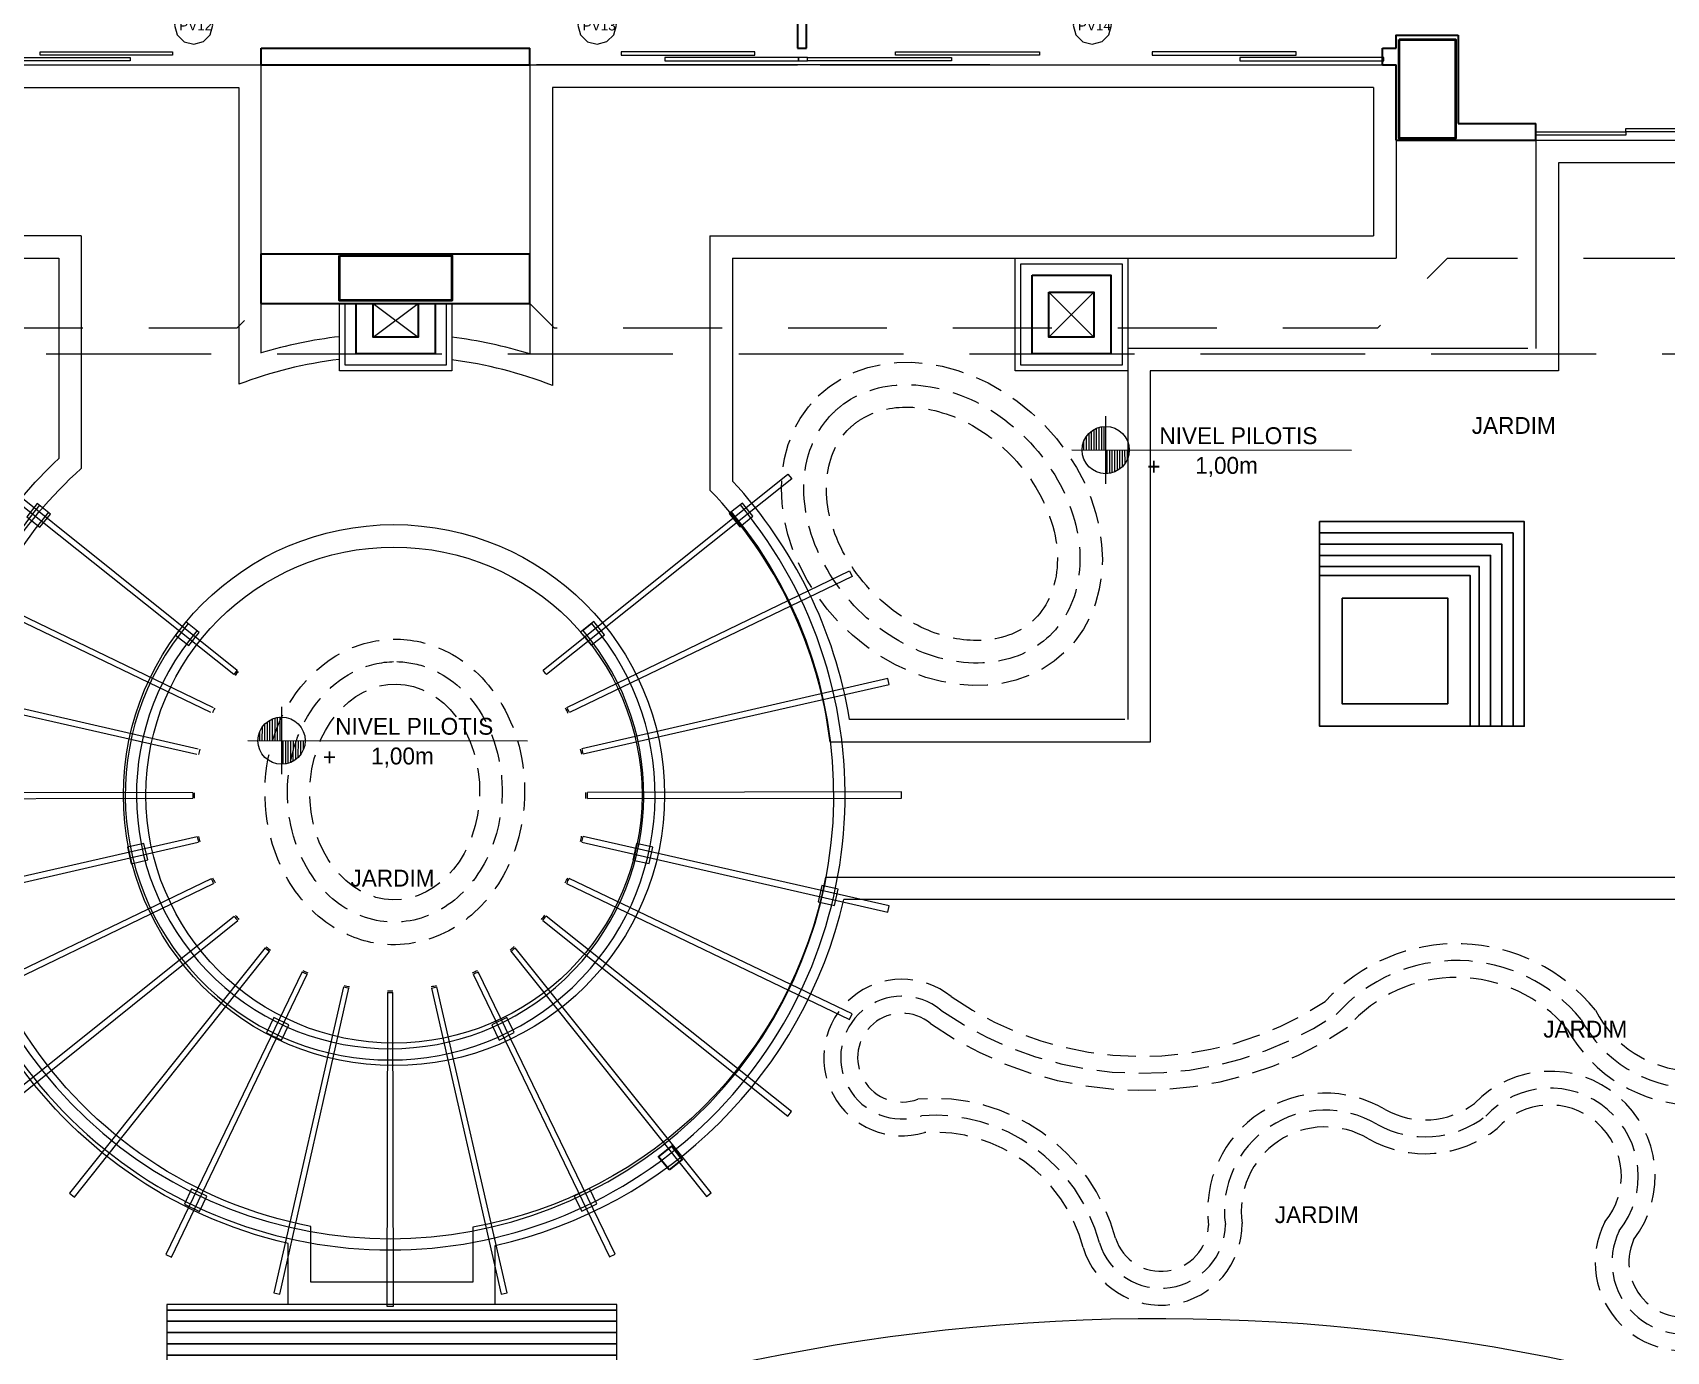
# Model space of a CAD drawing. Header units: metres. Extents: x -4.2 to 85, y -21.1 to 42.
# Drawn here: x 27.27 to 41.79, y 3.81 to 15.54 of the extents above; entities that cross this region are included whole.
import ezdxf
from ezdxf.enums import TextEntityAlignment as Align

# ---------------------------------------------------------------- set-up
doc = ezdxf.new("R2010")
doc.units = ezdxf.units.M
doc.header["$MEASUREMENT"] = 0
for name, pattern in [('DGN Style 2', [1.465602, 0.879361, -0.586241]), ('DGN Style 3', [2.051842, 1.465602, -0.586241]), ('HIDDEN', [0.375, 0.25, -0.125])]:
    doc.linetypes.add(name, pattern=pattern)
doc.layers.get('Defpoints').update_dxf_attribs({"lineweight": 0})
for name, color, linetype, lineweight in [('13 - Escadas', 7, 'Continuous', 0), ('24 - Textos Gerais', 7, 'Continuous', 0), ('31 - Pisos', 7, 'Continuous', 0), ('34 - Mobiliário', 7, 'Continuous', 0), ('57 - Altimetria de Terrenos', 7, 'Continuous', 0), ('7 - Alvenaria', 7, 'Continuous', 0), ('8 - Projeção Abaixo', 7, 'Continuous', 0), ('Level 19-1', 7, 'Continuous', 0), ('Level 44', 7, 'Continuous', 0), ('Level 57', 7, 'Continuous', 0), ('PSG-CXO-IDE', 7, 'Continuous', 0), ('PSG-HATCH SOLIDO', 7, 'Continuous', 0)]:
    doc.layers.add(name, color=color, linetype=linetype, lineweight=lineweight)
for name, color, linetype in [('PSG-EQP-MOV', 21, 'Continuous'), ('PSG-HTC', 8, 'Continuous'), ('PSG-MORROTE', 104, 'HIDDEN'), ('PSG-PERGOLADO', 8, 'Continuous')]:
    doc.layers.add(name, color=color, linetype=linetype)
doc.styles.add('Style-INTL_ENGINEERING', font='INTL_ENGINEERING.shx')

# ---------------------------------------------------------------- blocks, each defined once
blk = doc.blocks.new('*U407')
at = {"layer": '13 - Escadas', "color": 131, "linetype": 'Continuous', "lineweight": 13}
for p, q in [((-0.942, -0.3), (-0.942, 0.3)), ((-1.091, 0), (-1.091, 0.149)), ((-1.068, -0.001), (-1.068, 0.167)), ((-1.046, 0), (-1.046, 0.182)), ((-1.023, 0), (-1.023, 0.193)), ((-1.001, -0.001), (-1.001, 0.2)), ((-0.978, 0), (-0.978, 0.207)), ((-0.956, 0), (-0.956, 0.21)), ((-1.136, 0), (-1.136, 0.081)), ((-1.114, 0), (-1.113, 0.121)), ((-0.749, -0.081), (-0.749, 0)), ((-1.243, 0), (1.243, -0.001)), ((-0.93, -0.209), (-0.929, 0)), ((-0.906, -0.207), (-0.906, 0)), ((-0.884, -0.201), (-0.884, 0)), ((-0.861, -0.193), (-0.861, 0)), ((-0.839, -0.182), (-0.838, 0)), ((-0.816, -0.167), (-0.816, -0.001)), ((-0.794, -0.147), (-0.793, 0)), ((-0.771, -0.12), (-0.772, 0))]:
    blk.add_line(p, q, dxfattribs=at)
blk.add_circle((-0.943, -0.001), 0.21, dxfattribs=at)
at = {"layer": '13 - Escadas', "color": 131, "linetype": 'Continuous', "lineweight": 13, "style": 'Style-INTL_ENGINEERING'}
for s, height, p in [('NIVEL PILOTIS', 0.14999, (0.939, 0.127)), ('+', 0.15, (-0.457, -0.146)), ('1,00m', 0.15, (0.41, -0.137))]:
    blk.add_text(s, height=height, rotation=0.0007, dxfattribs=at).set_placement(p, align=Align.MIDDLE_RIGHT)
blk = doc.blocks.new('*U475')
at = {"layer": 'Level 44', "color": 4, "linetype": 'Continuous', "lineweight": 0, "flags": 128}
blk.add_lwpolyline([(0.171, 0), (0.147, 0.086), (0.086, 0.148), (0, 0.171), (-0.086, 0.148), (-0.148, 0.086), (-0.171, 0), (-0.147, -0.086), (-0.086, -0.148), (0, -0.171), (0.086, -0.147), (0.147, -0.086)], close=True, dxfattribs=at)
at = {"layer": 'Level 44', "color": 4, "linetype": 'Continuous', "lineweight": 0, "style": 'Style-INTL_ENGINEERING'}
blk.add_text('PV12', height=0.09, rotation=0.0007, dxfattribs=at).set_placement((-0.129, -0.048))
blk = doc.blocks.new('*U476')
at = {"layer": 'Level 44', "color": 4, "linetype": 'Continuous', "lineweight": 0, "flags": 128}
blk.add_lwpolyline([(0.171, 0), (0.147, 0.086), (0.086, 0.148), (0, 0.171), (-0.086, 0.148), (-0.148, 0.086), (-0.171, 0), (-0.147, -0.086), (-0.086, -0.148), (0, -0.171), (0.086, -0.147), (0.147, -0.086)], close=True, dxfattribs=at)
at = {"layer": 'Level 44', "color": 4, "linetype": 'Continuous', "lineweight": 0, "style": 'Style-INTL_ENGINEERING'}
blk.add_text('PV13', height=0.09, rotation=0.0007, dxfattribs=at).set_placement((-0.129, -0.048))
blk = doc.blocks.new('*U477')
at = {"layer": 'Level 44', "color": 4, "linetype": 'Continuous', "lineweight": 0, "flags": 128}
blk.add_lwpolyline([(0.171, 0), (0.147, 0.086), (0.086, 0.148), (0, 0.171), (-0.086, 0.148), (-0.148, 0.086), (-0.171, 0), (-0.147, -0.086), (-0.086, -0.148), (-0.001, -0.171), (0.086, -0.147), (0.147, -0.086)], close=True, dxfattribs=at)
at = {"layer": 'Level 44', "color": 4, "linetype": 'Continuous', "lineweight": 0, "style": 'Style-INTL_ENGINEERING'}
blk.add_text('PV14', height=0.09, rotation=0.0007, dxfattribs=at).set_placement((-0.129, -0.048))
blk = doc.blocks.new('A$C1F8A47AD')
at = {"layer": 'PSG-HTC', "color": 250}
for points in [[(-1.82, 0), (0, 0), (0, -1.82), (-1.82, -1.82)], [(-1.82, -0.1), (-0.1, -0.1), (-0.1, -1.82), (-1.82, -1.82)], [(-1.82, -0.2), (-0.2, -0.2), (-0.2, -1.82), (-1.82, -1.82)], [(-1.82, -0.3), (-0.3, -0.3), (-0.3, -1.82), (-1.82, -1.82)], [(-1.82, -0.4), (-0.4, -0.4), (-0.4, -1.82), (-1.82, -1.82)], [(-1.82, -0.48), (-0.48, -0.48), (-0.48, -1.82), (-1.82, -1.82)], [(-1.62, -0.68), (-0.68, -0.68), (-0.68, -1.62), (-1.62, -1.62)]]:
    blk.add_lwpolyline(points, close=True, dxfattribs=at)
blk = doc.blocks.new('pilotis_as built')
at = {"layer": '24 - Textos Gerais', "color": 30, "linetype": 'Continuous', "lineweight": 0}
for p, q in [((-0.325, -11.475), (2.032, -11.475)), ((4.42, -11.475), (6.797, -11.475)), ((6.998, -11.475), (11.998, -11.475)), ((13.361, -12.145), (14.961, -12.145))]:
    blk.add_line(p, q, dxfattribs=at)
at = {"layer": '34 - Mobiliário', "color": 2, "linetype": 'Continuous', "lineweight": 40, "flags": 128}
for points in [[(12.146, -11.25), (12.646, -11.25), (12.646, -12.13), (12.146, -12.13)], [(2.726, -13.17), (3.726, -13.17), (3.726, -13.57), (2.726, -13.57)]]:
    blk.add_lwpolyline(points, close=True, dxfattribs=at)
at = {"layer": '57 - Altimetria de Terrenos', "color": 131, "linetype": 'Continuous', "lineweight": 40, "flags": 128}
for points in [[(12.146, -11.25), (12.646, -11.25), (12.646, -12.13), (12.146, -12.13)], [(2.726, -13.17), (3.726, -13.17), (3.726, -13.57), (2.726, -13.57)]]:
    blk.add_lwpolyline(points, close=True, dxfattribs=at)
at = {"layer": '8 - Projeção Abaixo', "color": 7, "linetype": 'DGN Style 2', "lineweight": 0, "flags": 128}
blk.add_lwpolyline([(6.451, -4.786), (10.761, -4.786), (10.761, -4.036), (19.591, -4.036), (19.591, -5.436), (23.351, -5.436), (23.351, -12.146), (22.651, -12.146), (22.651, -12.646), (22.101, -13.196), (12.573, -13.196), (11.953, -13.816), (4.638, -13.816), (4.42, -13.598), (2.032, -13.598), (1.814, -13.816), (-5.501, -13.816), (-6.121, -13.196), (-15.649, -13.196), (-16.199, -12.646), (-16.199, -12.146), (-16.899, -12.146), (-16.899, -5.436), (-13.139, -5.436), (-13.139, -4.036), (-4.309, -4.036), (-4.309, -4.786), (0, -4.786), (0, 0), (6.45, 0), (6.451, -4.786)], dxfattribs=at)
at = {"layer": 'Defpoints', "color": 7, "linetype": 'DGN Style 3', "lineweight": 0}
for p, q in [((9.033, -13.495), (9.433, -13.895)), ((9.033, -13.895), (9.433, -13.495)), ((3.026, -13.598), (3.426, -13.895)), ((3.026, -13.895), (3.426, -13.598))]:
    blk.add_line(p, q, dxfattribs=at)
at = {"layer": 'Defpoints', "color": 7, "linetype": 'DGN Style 3', "lineweight": 0, "flags": 128}
blk.add_lwpolyline([(-9.29, -13.196), (-9.29, -14.045), (15.74, -14.045), (15.74, -13.195)], dxfattribs=at)
at = {"layer": 'Level 19-1', "color": 7, "linetype": 'Continuous', "lineweight": 30}
for p, q in [((2.032, -11.325), (4.42, -11.325)), ((2.032, -11.475), (2.032, -11.325)), ((4.42, -11.475), (4.42, -11.325)), ((6.797, -11.325), (6.877, -11.325)), ((11.998, -11.475), (11.998, -11.325)), ((11.998, -11.325), (12.118, -11.325)), ((2.032, -11.475), (4.42, -11.475)), ((11.998, -11.475), (12.118, -11.475)), ((12.67, -11.995), (13.361, -11.995)), ((13.361, -12.145), (13.361, -11.995)), ((12.118, -12.145), (13.361, -12.145)), ((2.032, -13.598), (2.032, -13.156)), ((2.032, -13.156), (4.42, -13.156)), ((4.42, -13.598), (4.42, -13.156)), ((2.032, -13.598), (4.42, -13.598))]:
    blk.add_line(p, q, dxfattribs=at)
at = {"layer": 'Level 19-1', "color": 7, "linetype": 'Continuous', "lineweight": 30, "flags": 128}
for points in [[(12.41, -7.315), (6.797, -7.315), (6.797, -11.325)], [(6.877, -11.325), (6.877, -7.395), (12.67, -7.395)], [(12.118, -11.325), (12.118, -11.211), (12.67, -11.211)], [(12.67, -11.211), (12.67, -11.995)], [(12.118, -12.145), (12.118, -11.475)]]:
    blk.add_lwpolyline(points, dxfattribs=at)
at = {"layer": 'Level 19-1', "color": 7, "linetype": 'Continuous', "lineweight": 0, "flags": 128}
for points in [[(8.733, -13.195), (9.733, -13.195), (9.733, -14.195), (8.733, -14.195)], [(8.783, -13.245), (9.683, -13.245), (9.683, -14.145), (8.783, -14.145)], [(2.726, -13.598), (3.726, -13.598), (3.726, -14.195), (2.726, -14.195)], [(2.776, -13.598), (3.676, -13.598), (3.676, -14.145), (2.776, -14.145)]]:
    blk.add_lwpolyline(points, close=True, dxfattribs=at)
at = {"layer": 'Level 19-1', "color": 7, "linetype": 'Continuous', "lineweight": 30, "flags": 128}
for points in [[(8.883, -13.345), (9.583, -13.345), (9.583, -14.045), (8.883, -14.045)], [(9.033, -13.495), (9.433, -13.495), (9.433, -13.895), (9.033, -13.895)], [(2.876, -13.598), (3.576, -13.598), (3.576, -14.045), (2.876, -14.045)], [(3.026, -13.598), (3.426, -13.598), (3.426, -13.895), (3.026, -13.895)]]:
    blk.add_lwpolyline(points, close=True, dxfattribs=at)
at = {"layer": 'Level 57', "color": 131, "linetype": 'Continuous', "lineweight": 0, "flags": 128}
for points in [[(0.865, -11.44), (-0.313, -11.44), (-0.313, -11.41), (0.865, -11.41)], [(1.243, -11.39), (0.065, -11.39), (0.065, -11.36), (1.243, -11.36)], [(5.231, -11.39), (6.42, -11.39), (6.42, -11.36), (5.231, -11.36)], [(5.62, -11.44), (6.808, -11.44), (6.808, -11.41), (5.62, -11.41)], [(6.808, -11.44), (6.888, -11.44), (6.888, -11.41), (6.808, -11.41)], [(8.168, -11.44), (6.888, -11.44), (6.888, -11.41), (8.168, -11.41)], [(8.948, -11.39), (7.668, -11.39), (7.668, -11.36), (8.948, -11.36)], [(9.949, -11.39), (11.229, -11.39), (11.229, -11.36), (9.949, -11.36)], [(10.729, -11.44), (12.009, -11.44), (12.009, -11.41), (10.729, -11.41)]]:
    blk.add_lwpolyline(points, close=True, dxfattribs=at)
at = {"layer": 'PSG-HATCH SOLIDO', "color": 131, "linetype": 'Continuous', "lineweight": 0, "flags": 128}
for points in [[(14.961, -12.07), (14.161, -12.07), (14.161, -12.04), (14.961, -12.04)], [(14.161, -12.1), (13.361, -12.1), (13.361, -12.07), (14.161, -12.07)]]:
    blk.add_lwpolyline(points, close=True, dxfattribs=at)

msp = doc.modelspace()

# ---------------------------------------------------------------- hatches: boundary and pattern name
at = {"layer": 'PSG-HTC'}
h = msp.add_hatch(dxfattribs=at)
h.set_pattern_fill('_USER,_O', color=250, scale=0.1, pattern_type=0)
h.set_pattern_definition([(0, (28.46529, -3.82174), (0, 0.1), [])])
edge = h.paths.add_edge_path()
edge.add_line((32.465, 4.228), (28.465, 4.228))
edge.add_line((28.465, 4.228), (28.465, 1.553))
edge.add_arc((27.215, -0.072), 2.05, 0, 52.4281, ccw=False)
edge.add_arc((27.278, -0.088), 1.987, -57.9394, 0.4624, ccw=False)
edge.add_arc((27.274, -0.085), 1.991, 273.0535, 302.1293, ccw=False)
edge.add_line((27.38, -2.074), (29.435, -2.074))
edge.add_line((29.435, -2.074), (29.435, -3.822))
edge.add_line((29.435, -3.822), (30.785, -3.822))
edge.add_line((30.785, -3.822), (30.785, 0.468))
edge.add_arc((37.284, -13.546), 15.448, 108.1756, 114.8778, ccw=False)
edge.add_line((32.465, 1.131), (32.465, 4.228))

# ---------------------------------------------------------------- linework, layer by layer
at = {"layer": '31 - Pisos', "color": 30, "linetype": 'Continuous', "lineweight": 13}
for p, q in [((25.017, 15.25), (29.001, 15.249)), ((29.305, 12.688), (29.305, 15.25)), ((31.694, 15.25), (31.694, 12.68)), ((35.782, 15.25), (31.751, 15.25)), ((39.392, 15.25), (39.392, 13.53)), ((21.807, 15.051), (29.106, 15.049)), ((29.106, 15.049), (29.105, 12.41)), ((39.192, 15.05), (31.894, 15.05)), ((31.894, 15.05), (31.894, 12.399)), ((39.192, 15.05), (39.192, 13.73)), ((40.635, 14.58), (40.635, 12.729)), ((42.035, 14.38), (40.835, 14.38)), ((40.835, 14.38), (40.835, 12.529)), ((27.705, 13.73), (27.705, 11.661)), ((33.294, 13.73), (33.294, 11.47)), ((33.294, 13.73), (39.192, 13.73)), ((20.365, 13.53), (27.505, 13.53)), ((27.505, 13.53), (27.505, 11.749)), ((33.494, 13.53), (33.494, 11.549)), ((33.494, 13.53), (39.392, 13.53)), ((40.564, 12.729), (37.007, 12.729)), ((37.007, 12.729), (37.007, 9.429)), ((40.835, 12.529), (37.207, 12.529)), ((37.207, 12.529), (37.207, 9.229)), ((36.982, 9.429), (34.535, 9.429)), ((37.207, 9.229), (34.362, 9.229)), ((34.322, 8.029), (45.165, 8.029)), ((32.465, 4.228), (28.465, 4.228)), ((28.465, 4.228), (28.465, 1.553)), ((32.465, 1.131), (32.465, 4.228))]:
    msp.add_line(p, q, dxfattribs=at)
for points in [[(27.705, 13.73), (20.165, 13.73), (20.165, 10.829), (27.006, 10.829, -0.069937), (27.705, 11.661)], [(20.365, 13.53), (20.365, 11.029), (26.897, 11.029, -0.057598), (27.505, 11.749)], [(34.322, 8.029, -0.310153), (31.186, 4.915), (31.186, 4.428), (29.745, 4.428), (29.745, 4.922, -0.424328), (26.679, 9.629, -4.737163)], [(29.545, 4.228), (29.545, 4.77, -0.396226), (26.436, 9.429, -5.011519)], [(31.386, 4.228), (31.386, 4.752, 0.288004), (34.484, 7.829, -298.679556)], [(57.564, 2.83), (47.015, 2.83), (47.015, 1.204, 0.032148), (44.965, 2.364), (44.965, 7.829), (34.484, 7.829)]]:
    msp.add_lwpolyline(points, format="xyb", dxfattribs=at)
at = {"layer": '31 - Pisos', "color": 30, "lineweight": 13}
msp.add_lwpolyline([(47.478, 0.859, 0.226882), (32.465, 3.431)], format="xyb", dxfattribs=at)
at = {"layer": '31 - Pisos', "color": 30, "linetype": 'Continuous', "lineweight": 13}
for radius in [2.405, 2.205]:
    msp.add_circle((30.485, 8.757), radius, dxfattribs=at)
for centre, radius, start, end in [((30.485, 8.757), 4.105, 96.7957, 106.7055), ((30.485, 8.757), 4.105, 72.8789, 82.8033), ((30.485, 8.757), 3.905, 97.1456, 110.6954), ((30.485, 8.757), 3.905, 68.8576, 82.4326), ((30.485, 8.757), 4.105, 9.4243, 42.8712), ((30.489, 8.758), 3.901, 6.9247, 44.0322)]:
    msp.add_arc(centre, radius, start, end, dxfattribs=at)
at = {"layer": 'PSG-CXO-IDE', "color": 41, "linetype": 'Continuous', "lineweight": 30, "flags": 128}
msp.add_lwpolyline([(32.931, 5.424), (32.837, 5.541), (32.955, 5.635), (33.048, 5.518)], close=True, dxfattribs=at)
at = {"layer": 'PSG-MORROTE', "lineweight": 13}
for points in [[(35.437, 6.966, 1.65512), (35.201, 5.757, -0.359515), (36.61, 4.734, 0.863783), (38.025, 4.949, -0.633899), (39.146, 5.701, 0.305343), (40.291, 5.793, -0.980485), (41.248, 4.963, 1.381424), (42.729, 4.734, -0.530255), (43.656, 5.824, 2.289202), (42.882, 6.759, -0.578903), (41.165, 6.844, 0.460192), (38.762, 6.921, -0.306441), (35.437, 6.966)], [(35.346, 6.846, 1.690836), (35.173, 5.906, -0.362341), (36.755, 4.775, 0.854068), (37.875, 4.939, -0.62838), (39.221, 5.831, 0.301302), (40.189, 5.903, -0.960614), (41.375, 4.882, 1.356342), (42.582, 4.702, -0.526126), (43.668, 5.974, 2.352858), (43.028, 6.708, -0.584763), (41.039, 6.761, 0.46096), (38.861, 6.807, -0.30863)], [(35.255, 6.726, 1.745118), (35.142, 6.054, -0.365156), (36.899, 4.817, 0.840777), (37.725, 4.931, -0.623544), (39.296, 5.961, 0.296554), (40.088, 6.015, -0.944398), (41.504, 4.803, 1.324398), (42.435, 4.672, -0.522428), (43.679, 6.123, 2.441386), (43.175, 6.664, -0.590444), (40.914, 6.677, 0.461984), (38.961, 6.693, -0.310822)]]:
    msp.add_lwpolyline(points, format="xyb", close=True, dxfattribs=at)
for centre, major_axis, ratio in [((35.355, 11.169), (-1.098, 1.137), 0.800893), ((30.492, 8.785), (0.016, 0.959), 0.786827)]:
    msp.add_ellipse(centre, major_axis=major_axis, ratio=ratio, dxfattribs=at)
for points, knots in [([(34.396, 12.163), (34.287, 12.058), (34.208, 11.923), (34.109, 11.561), (34.117, 11.318), (34.272, 10.835), (34.419, 10.596), (34.805, 10.212), (35.042, 10.067), (35.521, 9.917), (35.759, 9.913), (36.159, 10.031), (36.322, 10.15), (36.54, 10.481), (36.595, 10.696), (36.565, 11.168), (36.478, 11.421), (36.184, 11.874), (35.977, 12.072), (35.516, 12.339), (35.264, 12.408), (34.809, 12.406), (34.606, 12.336), (34.433, 12.197), (34.414, 12.18), (34.396, 12.163)], [0, 0, 0, 0, 0.444782, 0.444782, 1.01973, 1.01973, 1.594678, 1.594678, 2.169626, 2.169626, 2.744574, 2.744574, 3.319521, 3.319521, 3.897332, 3.897332, 4.475142, 4.475142, 5.052953, 5.052953, 5.630763, 5.630763, 6.208574, 6.208574, 6.283185, 6.283185, 6.283185, 6.283185]), ([(34.534, 12.019), (34.426, 11.914), (34.353, 11.767), (34.314, 11.396), (34.352, 11.174), (34.56, 10.747), (34.725, 10.546), (35.08, 10.283), (35.255, 10.2), (35.59, 10.121), (35.751, 10.124), (36.06, 10.204), (36.193, 10.305), (36.365, 10.595), (36.405, 10.795), (36.333, 11.245), (36.22, 11.491), (35.91, 11.855), (35.74, 11.99), (35.383, 12.165), (35.197, 12.209), (34.873, 12.206), (34.733, 12.162), (34.591, 12.069), (34.562, 12.045), (34.534, 12.019)], [0, 0, 0, 0, 0.591077, 0.591077, 1.182153, 1.182153, 1.77323, 1.77323, 2.246223, 2.246223, 2.719217, 2.719217, 3.356676, 3.356676, 3.994136, 3.994136, 4.631595, 4.631595, 5.132583, 5.132583, 5.63357, 5.63357, 6.134557, 6.134557, 6.283185, 6.283185, 6.283185, 6.283185]), ([(30.515, 10.144), (30.369, 10.146), (30.225, 10.116), (29.75, 9.909), (29.507, 9.586), (29.296, 8.864), (29.323, 8.46), (29.578, 7.915), (29.725, 7.73), (30.051, 7.513), (30.207, 7.452), (30.595, 7.408), (30.817, 7.459), (31.198, 7.683), (31.349, 7.848), (31.564, 8.233), (31.626, 8.451), (31.665, 8.983), (31.599, 9.298), (31.331, 9.758), (31.168, 9.923), (30.829, 10.1), (30.673, 10.141), (30.515, 10.144)], [0, 0, 0, 0, 0.344559, 0.344559, 1.234987, 1.234987, 2.125416, 2.125416, 2.671812, 2.671812, 3.064972, 3.064972, 3.589863, 3.589863, 4.114753, 4.114753, 4.639643, 4.639643, 5.369152, 5.369152, 5.908601, 5.908601, 6.283185, 6.283185, 6.283185, 6.283185]), ([(30.512, 9.944), (30.391, 9.946), (30.271, 9.92), (29.936, 9.768), (29.756, 9.567), (29.545, 9.085), (29.513, 8.802), (29.604, 8.274), (29.728, 8.028), (30.049, 7.734), (30.218, 7.653), (30.572, 7.612), (30.755, 7.653), (31.066, 7.839), (31.196, 7.98), (31.378, 8.315), (31.432, 8.509), (31.462, 8.991), (31.391, 9.283), (31.13, 9.682), (30.973, 9.818), (30.702, 9.923), (30.607, 9.942), (30.512, 9.944)], [0, 0, 0, 0, 0.357617, 0.357617, 1.082926, 1.082926, 1.808235, 1.808235, 2.533544, 2.533544, 3.064017, 3.064017, 3.59449, 3.59449, 4.124964, 4.124964, 4.655437, 4.655437, 5.423691, 5.423691, 5.999431, 5.999431, 6.283185, 6.283185, 6.283185, 6.283185])]:
    msp.add_open_spline(points, degree=3, knots=knots, dxfattribs=at)
at = {"layer": 'PSG-PERGOLADO', "color": 1, "linetype": 'Continuous', "lineweight": 13}
msp.add_line((32.245, 10.282), (32.167, 10.22), dxfattribs=at)
for points in [[(29.091, 9.867), (29.062, 9.829), (26.878, 11.566), (26.914, 11.61)], [(27.221, 11.232), (27.338, 11.139), (27.432, 11.256), (27.314, 11.349)], [(33.582, 11.353), (33.465, 11.26), (33.558, 11.143), (33.676, 11.236)], [(28.543, 10.18), (28.661, 10.087), (28.754, 10.204), (28.636, 10.298)], [(32.261, 10.3), (32.144, 10.207), (32.237, 10.09), (32.355, 10.183)], [(28.149, 8.147), (28.296, 8.181), (28.262, 8.327), (28.116, 8.294)], [(32.786, 8.294), (32.64, 8.327), (32.607, 8.18), (32.754, 8.148)], [(34.434, 7.921), (34.288, 7.954), (34.255, 7.808), (34.401, 7.775)], [(29.486, 6.579), (29.551, 6.714), (29.416, 6.779), (29.351, 6.644)], [(31.554, 6.645), (31.488, 6.78), (31.354, 6.714), (31.42, 6.579)], [(28.757, 5.055), (28.822, 5.19), (28.686, 5.255), (28.622, 5.12)], [(32.289, 5.123), (32.223, 5.258), (32.088, 5.192), (32.154, 5.057)]]:
    msp.add_lwpolyline(points, close=True, dxfattribs=at)
for points in [[(31.81, 9.867), (33.987, 11.61), (34.021, 11.568), (31.84, 9.829)], [(28.858, 9.493), (26.343, 10.701), (26.366, 10.749), (28.879, 9.537)], [(32.023, 9.536), (34.534, 10.75), (34.559, 10.7), (32.044, 9.492)], [(28.744, 9.167), (26.025, 9.79), (26.013, 9.738), (28.734, 9.12)], [(32.167, 9.123), (34.887, 9.741), (34.875, 9.794), (32.156, 9.169)], [(28.696, 8.777), (25.906, 8.779), (25.906, 8.724), (28.696, 8.729)], [(32.205, 8.728), (34.995, 8.731), (34.995, 8.787), (32.205, 8.779)], [(28.735, 8.386), (26.016, 7.766), (26.028, 7.713), (28.746, 8.339)], [(32.156, 8.34), (34.874, 7.717), (34.887, 7.773), (32.166, 8.388)], [(28.86, 8.014), (26.347, 6.804), (26.37, 6.756), (28.882, 7.97)], [(32.02, 7.972), (34.534, 6.761), (34.558, 6.812), (32.042, 8.016)], [(29.066, 7.679), (26.886, 5.939), (26.921, 5.894), (29.096, 7.641)], [(31.807, 7.642), (33.986, 5.902), (34.02, 5.944), (31.837, 7.68)], [(29.34, 7.398), (27.601, 5.217), (27.646, 5.181), (29.378, 7.368)], [(31.525, 7.369), (33.263, 5.187), (33.305, 5.221), (31.563, 7.399)], [(29.67, 7.185), (28.458, 4.673), (28.509, 4.648), (29.713, 7.164)], [(31.19, 7.165), (32.402, 4.653), (32.451, 4.676), (31.234, 7.186)], [(30.038, 7.051), (29.417, 4.331), (29.471, 4.319), (30.085, 7.04)], [(30.427, 7.002), (30.423, 4.212), (30.48, 4.212), (30.475, 7.002)], [(30.818, 7.04), (31.439, 4.321), (31.49, 4.333), (30.865, 7.051)]]:
    msp.add_lwpolyline(points, dxfattribs=at)
for radius, start, end in [(4.044, 140.3939, 39.6554), (3.944, 140.3652, 39.6865), (2.355, 139.6303, 40.3697), (2.255, 139.5494, 40.4506), (1.755, 140.7599, 142.1479), (1.741, 140.8569, 142.3217), (1.755, 37.662, 39.2437), (1.741, 153.5971, 155.1866), (1.741, 24.7629, 26.3622), (1.755, 24.7701, 26.3576), (1.741, 166.4601, 168.0496), (1.741, 12.0345, 13.5932), (1.755, 12.0407, 13.5879), (1.755, 179.3237, 180.907), (1.741, 179.3184, 180.9148), (1.741, 359.0553, 0.7482), (1.755, 359.0636, 0.7434), (1.755, 192.1831, 193.7646), (1.741, 192.1776, 193.7711), (1.741, 346.2786, 347.8816), (1.755, 346.2852, 347.8765), (1.755, 205.0319, 206.6093), (1.741, 205.0265, 206.6159), (1.741, 333.4378, 335.0369), (1.755, 333.4447, 335.0319), (1.755, 217.8874, 219.4787), (1.741, 217.8816, 219.4845), (1.741, 320.5848, 322.1781), (1.755, 320.5914, 322.1728), (1.741, 230.7219, 232.3265), (1.741, 307.7406, 309.3346), (1.755, 230.7278, 232.3207), (1.755, 307.7471, 309.3291), (1.755, 243.5921, 245.1488), (1.741, 243.5867, 245.1547), (1.741, 294.9179, 296.5089), (1.755, 294.9248, 296.5038), (1.755, 256.3997, 257.9867), (1.741, 256.3936, 257.9925), (1.741, 269.2157, 270.8182), (1.755, 269.2214, 270.8123), (1.741, 282.0716, 283.6555), (1.755, 282.0781, 283.6497)]:
    msp.add_arc((30.451, 8.757), radius, start, end, dxfattribs=at)

# ---------------------------------------------------------------- block references
at = {"color": 1, "linetype": 'Continuous', "lineweight": 13}
msp.add_blockref('pilotis_as built', (27.274, 26.725), dxfattribs=at)
at = {"layer": '13 - Escadas', "color": 131, "linetype": 'Continuous', "lineweight": 13}
for p in [(37.754, 11.826), (30.429, 9.242)]:
    msp.add_blockref('*U407', p, dxfattribs=at)
at = {"layer": 'Level 44', "color": 4, "linetype": 'Continuous', "lineweight": 0}
for name, p in [('*U475', (28.705, 15.604)), ('*U476', (32.291, 15.604)), ('*U477', (36.693, 15.604))]:
    msp.add_blockref(name, p, dxfattribs=at)
at = {"layer": 'PSG-EQP-MOV', "linetype": 'Continuous'}
msp.add_blockref('A$C1F8A47AD', (40.532, 11.189), dxfattribs=at)

# ---------------------------------------------------------------- texts
at = {"layer": '7 - Alvenaria', "color": 2, "linetype": 'Continuous', "lineweight": 13, "char_height": 0.15, "attachment_point": 5, "line_spacing_factor": 1.200006, "style": 'Style-INTL_ENGINEERING'}
for insert in [(40.438, 12.043), (30.472, 8.018), (41.074, 6.675), (38.688, 5.026)]:
    msp.add_mtext('JARDIM\\P', dxfattribs=dict(at, insert=insert))

doc.saveas('drawing.dxf')
